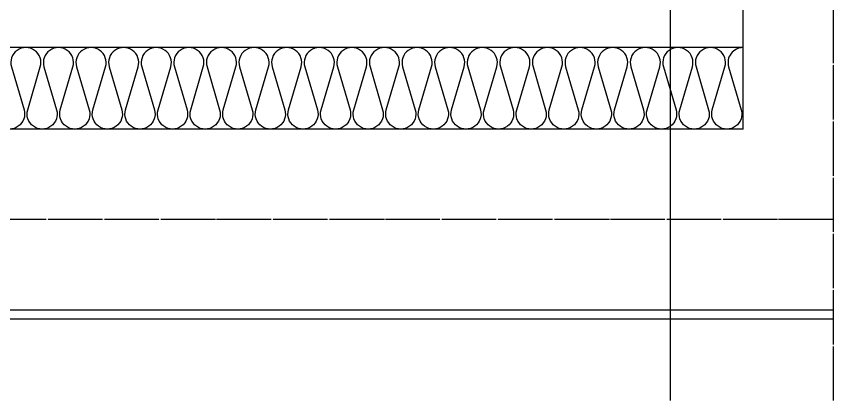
# Model space of a CAD drawing. Extents: x -137 to 14337, y 20899 to 40513.
# Drawn here: x 9869 to 10772, y 25959 to 26383 of the extents above; entities that cross this region are included whole.
import ezdxf

# ---------------------------------------------------------------- set-up
doc = ezdxf.new("R2010")
doc.units = 0
doc.header["$MEASUREMENT"] = 0
doc.linetypes.add('UP-LT-1', pattern=[62, 60, -1, 0, -1])
for name, color, linetype in [('54B_A-CEN', 1, 'UP-LT-1'), ('54B_A-CON', 2, 'Continuous'), ('54B_A-INS', 9, 'Continuous'), ('54B_A-MC', 171, 'Continuous')]:
    doc.layers.add(name, color=color, linetype=linetype)

msp = doc.modelspace()

# ---------------------------------------------------------------- linework, layer by layer
at = {"layer": '54B_A-CEN'}
for p, q in [((10771.52, 25958.52), (10771.52, 34621.04)), ((10771.52, 26158.52), (3431.52, 26158.52))]:
    msp.add_line(p, q, dxfattribs=at)
at = {"layer": '54B_A-CON'}
for p, q in [((10671.52, 26258.52), (10671.52, 28778.52)), ((10671.52, 26258.52), (7601.52, 26258.52)), ((10771.52, 26058.52), (7491.52, 26058.52))]:
    msp.add_line(p, q, dxfattribs=at)
at = {"layer": '54B_A-INS'}
msp.add_line((10671.52, 26348.52), (7511.52, 26348.52), dxfattribs=at)
at = {"layer": '54B_A-INS', "elevation": 0}
msp.add_lwpolyline([(10671.52, 26348.52, 0.500912), (10655.55, 26327.16), (10669.49, 26279.87, -1.337394), (10637.55, 26279.87), (10651.49, 26327.16, 1.337395), (10619.55, 26327.16), (10633.49, 26279.87, -1.337395), (10601.55, 26279.87), (10615.49, 26327.16, 1.337394), (10583.55, 26327.16), (10597.49, 26279.87, -1.337394), (10565.55, 26279.87), (10579.49, 26327.16, 1.337394), (10547.55, 26327.16), (10561.49, 26279.87, -1.337395), (10529.55, 26279.87), (10543.49, 26327.16, 1.337395), (10511.55, 26327.16), (10525.49, 26279.87, -1.337394), (10493.55, 26279.87), (10507.49, 26327.16, 1.337394), (10475.55, 26327.16), (10489.49, 26279.87, -1.337394), (10457.55, 26279.87), (10471.49, 26327.16, 1.337395), (10439.55, 26327.16), (10453.49, 26279.87, -1.337395), (10421.55, 26279.87), (10435.49, 26327.16, 1.337394), (10403.55, 26327.16), (10417.49, 26279.87, -1.337394), (10385.55, 26279.87), (10399.49, 26327.16, 1.337394), (10367.55, 26327.16), (10381.49, 26279.87, -1.337394), (10349.55, 26279.87), (10363.49, 26327.16, 1.337394), (10331.55, 26327.16), (10345.49, 26279.87, -1.337394), (10313.55, 26279.87), (10327.49, 26327.16, 1.337394), (10295.55, 26327.16), (10309.49, 26279.87, -1.337394), (10277.55, 26279.87), (10291.49, 26327.16, 1.337394), (10259.55, 26327.16), (10273.49, 26279.87, -1.337394), (10241.55, 26279.87), (10255.49, 26327.16, 1.337394), (10223.55, 26327.16), (10237.49, 26279.87, -1.337394), (10205.55, 26279.87), (10219.49, 26327.16, 1.337394), (10187.55, 26327.16), (10201.49, 26279.87, -1.337394), (10169.55, 26279.87), (10183.49, 26327.16, 1.337394), (10151.55, 26327.16), (10165.49, 26279.87, -1.337394), (10133.55, 26279.87), (10147.49, 26327.16, 1.337394), (10115.55, 26327.16), (10129.49, 26279.87, -1.337394), (10097.55, 26279.87), (10111.49, 26327.16, 1.337394), (10079.55, 26327.16), (10093.49, 26279.87, -1.337394), (10061.55, 26279.87), (10075.49, 26327.16, 1.337394), (10043.55, 26327.16), (10057.49, 26279.87, -1.337394), (10025.55, 26279.87), (10039.49, 26327.16, 1.337394), (10007.55, 26327.16), (10021.49, 26279.87, -1.337394), (9989.55, 26279.87), (10003.49, 26327.16, 1.337394), (9971.55, 26327.16), (9985.49, 26279.87, -1.337394), (9953.55, 26279.87), (9967.49, 26327.16, 1.337394), (9935.55, 26327.16), (9949.49, 26279.87, -1.337394), (9917.55, 26279.87), (9931.49, 26327.16, 1.337394), (9899.55, 26327.16), (9913.49, 26279.87, -1.337394), (9881.55, 26279.87), (9895.49, 26327.16, 1.337394), (9863.55, 26327.16), (9877.49, 26279.87, -1.337394), (9845.55, 26279.87)], format="xyb", dxfattribs=at)
at = {"layer": '54B_A-MC'}
for p, q in [((10591.52, 25958.52), (10591.52, 28988.58)), ((10771.52, 26048.52), (3431.52, 26048.52))]:
    msp.add_line(p, q, dxfattribs=at)

doc.saveas('drawing.dxf')
